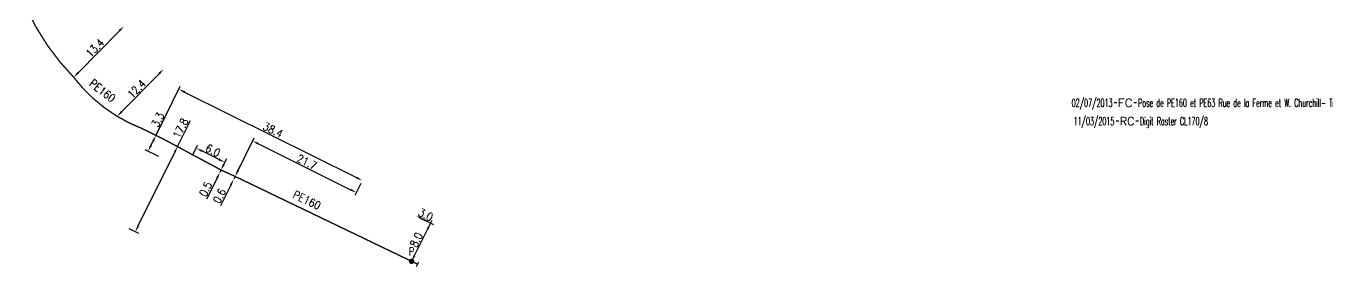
# Model space of a CAD drawing. Header units: millimetres. Extents: x 151000 to 152000, y 126996 to 128009.
# Drawn here: x 151743.5 to 151987.4, y 127457.6 to 127502.6 of the extents above; entities that cross this region are included whole.
import ezdxf
from ezdxf.enums import TextEntityAlignment as Align

# ---------------------------------------------------------------- set-up
doc = ezdxf.new("R2010")
doc.units = ezdxf.units.MM
doc.header["$PDMODE"] = 34
doc.layers.get('0').update_dxf_attribs({"linetype": 'CONTINUOUS'})
doc.layers.get('Defpoints').update_dxf_attribs({"linetype": 'CONTINUOUS'})
for name, color, linetype in [('G_120', 4, 'CONTINUOUS'), ('G_300', 7, 'CONTINUOUS'), ('G_340', 7, 'CONTINUOUS')]:
    doc.layers.add(name, color=color, linetype=linetype)
doc.styles.add('G_ROMANS', font='ROMANS.SHX', dxfattribs={"width": 0.75})
doc.styles.get("Standard").update_dxf_attribs({"font": 'romans.shx', "width": 0.85})
doc.linetypes.add('G_TYPB_PE', pattern='A,5,-0.3,["o",Standard,S=1.5,R=0,X=0,Y=-0.5],-1.65', length=6.95)
doc.dimstyles.get("Standard").update_dxf_attribs({"dimtxt": 1.5, "dimasz": 1.2, "dimexe": 0.625, "dimexo": 0.625, "dimgap": 0.25, "dimtad": 1, "dimdec": 1, "dimzin": 0, "dimdsep": 46, "dimtxsty": 'Standard', "dimcen": -0.5, "dimadec": 0, "dimazin": 0, "dimtfac": 1, "dimtdec": 1, "dimtmove": 0, "dimatfit": 3, "dimfxl": 1, "dimtolj": 1, "dimtzin": 0, "dimarcsym": 0})

# ---------------------------------------------------------------- blocks, each defined once
blk = doc.blocks.new('*D59')
at = {"layer": 'Defpoints', "color": 0, "linetype": 'Continuous'}
for p in [(151761.8, 127502.58), (151752.4, 127493.04), (151752.4, 127493.04)]:
    blk.add_point(p, dxfattribs=at)
at = {"layer": 'G_120', "color": 0, "linetype": 'Continuous', "lineweight": -2}
blk.add_line((151760.96, 127501.73), (151753.24, 127493.89), dxfattribs=at)
at = {"layer": 'G_120', "color": 0, "linetype": 'Continuous'}
for points in [[(151760.82, 127501.87), (151761.1, 127501.59), (151761.8, 127502.58)], [(151753.1, 127494.03), (151753.38, 127493.75), (151752.4, 127493.04)]]:
    blk.add_solid(points, dxfattribs=at)
at = {"layer": 'G_120', "color": 0, "linetype": 'Continuous', "insert": (151756.39, 127498.51), "char_height": 1.5, "attachment_point": 5, "rotation": 45.4157}
blk.add_mtext('\\A1;13.4', dxfattribs=at)
blk = doc.blocks.new('*D61')
at = {"layer": 'Defpoints', "color": 0, "linetype": 'Continuous'}
for p in [(151769.26, 127494.56), (151769.26, 127494.56), (151760.55, 127485.73)]:
    blk.add_point(p, dxfattribs=at)
at = {"layer": 'G_120', "color": 0, "linetype": 'Continuous', "lineweight": -2}
blk.add_line((151761.39, 127486.58), (151768.41, 127493.71), dxfattribs=at)
at = {"layer": 'G_120', "color": 0, "linetype": 'Continuous'}
for points in [[(151768.27, 127493.85), (151768.56, 127493.57), (151769.26, 127494.56)], [(151761.25, 127486.72), (151761.54, 127486.44), (151760.55, 127485.73)]]:
    blk.add_solid(points, dxfattribs=at)
at = {"layer": 'G_120', "color": 0, "linetype": 'Continuous', "insert": (151764.19, 127490.85), "char_height": 1.5, "attachment_point": 5, "rotation": 45.4153}
blk.add_mtext('\\A1;12.4', dxfattribs=at)
blk = doc.blocks.new('*D62')
at = {"layer": 'Defpoints', "color": 0, "linetype": 'Continuous'}
for p in [(151767.83, 127482.16), (151766.36, 127479.2), (151768.91, 127477.94)]:
    blk.add_point(p, dxfattribs=at)
at = {"layer": 'G_120', "color": 0, "linetype": 'Continuous', "lineweight": -2}
for p, q in [((151767.83, 127482.16), (151769.77, 127486.08)), ((151768.35, 127478.22), (151765.8, 127479.48)), ((151766.89, 127480.28), (151767.29, 127481.09))]:
    blk.add_line(p, q, dxfattribs=at)
at = {"layer": 'G_120', "color": 0, "linetype": 'Continuous'}
for points in [[(151767.11, 127481.17), (151767.47, 127481), (151767.83, 127482.16)], [(151766.71, 127480.37), (151767.07, 127480.19), (151766.36, 127479.2)]]:
    blk.add_solid(points, dxfattribs=at)
at = {"layer": 'G_120', "color": 0, "linetype": 'Continuous', "insert": (151768.17, 127485.1), "char_height": 1.5, "attachment_point": 5, "rotation": 63.6039}
blk.add_mtext('\\A1;3.3', dxfattribs=at)
blk = doc.blocks.new('*D63')
at = {"layer": 'Defpoints', "color": 0, "linetype": 'Continuous'}
for p in [(151767.83, 127482.16), (151806.51, 127473.73), (151806.51, 127473.73)]:
    blk.add_point(p, dxfattribs=at)
at = {"layer": 'G_120', "color": 0, "linetype": 'Continuous', "lineweight": -2}
for p, q in [((151768.11, 127482.72), (151772.39, 127491.36)), ((151773.19, 127490.27), (151805.44, 127474.26))]:
    blk.add_line(p, q, dxfattribs=at)
at = {"layer": 'G_120', "color": 0, "linetype": 'Continuous'}
for points in [[(151773.28, 127490.45), (151773.1, 127490.09), (151772.12, 127490.8)], [(151805.53, 127474.44), (151805.35, 127474.09), (151806.51, 127473.73)]]:
    blk.add_solid(points, dxfattribs=at)
at = {"layer": 'G_120', "color": 0, "linetype": 'Continuous', "insert": (151789.76, 127483.16), "char_height": 1.5, "attachment_point": 5, "rotation": 333.6039}
blk.add_mtext('\\A1;38.4', dxfattribs=at)
blk = doc.blocks.new('*D64')
at = {"layer": 'Defpoints', "color": 0, "linetype": 'Continuous'}
for p in [(151770.13, 127480.99), (151762.21, 127465.04), (151763.97, 127464.17)]:
    blk.add_point(p, dxfattribs=at)
at = {"layer": 'G_120', "color": 0, "linetype": 'Continuous', "lineweight": -2}
for p, q in [((151771.89, 127480.11), (151774.29, 127484.95)), ((151770.69, 127480.71), (151772.45, 127479.83)), ((151764.5, 127465.24), (151771.35, 127479.04)), ((151762.77, 127464.77), (151764.53, 127463.89))]:
    blk.add_line(p, q, dxfattribs=at)
at = {"layer": 'G_120', "color": 0, "linetype": 'Continuous'}
for points in [[(151771.18, 127479.13), (151771.53, 127478.95), (151771.89, 127480.11)], [(151764.33, 127465.33), (151764.68, 127465.15), (151763.97, 127464.17)]]:
    blk.add_solid(points, dxfattribs=at)
at = {"layer": 'G_120', "color": 0, "linetype": 'Continuous', "insert": (151772.46, 127483.51), "char_height": 1.5, "attachment_point": 5, "rotation": 63.5889}
blk.add_mtext('\\A1;17.8', dxfattribs=at)
blk = doc.blocks.new('GIS_MODF')
at = {"color": 0, "linetype": 'Continuous', "flags": 128}
for points in [[(-2.18, -0.01), (-1.68, -0.01)], [(1.52, -0.01), (2.02, -0.01)]]:
    blk.add_lwpolyline(points, dxfattribs=at)
at = {"color": 0, "linetype": 'Continuous', "width": 0.5}
blk.add_attdef('DATE', text='', height=1.5, dxfattribs=at).set_placement((-2.5, -0.8), align=Align.RIGHT)
at = {"color": 0, "linetype": 'Continuous', "width": 1.771291}
blk.add_attdef('USER', text='', height=1.5, dxfattribs=at).set_placement((-1.51, -0.8), (1.28, -0.8), align=Align.FIT)
at = {"color": 0, "linetype": 'Continuous', "width": 0.5}
blk.add_attdef('DESC', (2.29, -0.8), '', height=1.5, dxfattribs=at)
blk = doc.blocks.new('*D79')
at = {"layer": 'Defpoints', "color": 0, "linetype": 'Continuous'}
for p in [(151775.37, 127479.78), (151774.4, 127477.83), (151780.03, 127475.69)]:
    blk.add_point(p, dxfattribs=at)
at = {"layer": 'G_120', "color": 0, "linetype": 'Continuous', "lineweight": -2}
for p, q in [((151774.67, 127478.39), (151775.64, 127480.34)), ((151779.66, 127477.65), (151776.44, 127479.25)), ((151780.31, 127476.25), (151781.02, 127477.67))]:
    blk.add_line(p, q, dxfattribs=at)
at = {"layer": 'G_120', "color": 0, "linetype": 'Continuous'}
for points in [[(151776.53, 127479.42), (151776.35, 127479.07), (151775.37, 127479.78)], [(151779.75, 127477.82), (151779.58, 127477.47), (151780.74, 127477.11)]]:
    blk.add_solid(points, dxfattribs=at)
at = {"layer": 'G_120', "color": 0, "linetype": 'Continuous', "insert": (151778.5, 127479.34), "char_height": 1.5, "attachment_point": 5, "rotation": 333.6039}
blk.add_mtext('\\A1;6.0', dxfattribs=at)
blk = doc.blocks.new('*D80')
at = {"layer": 'Defpoints', "color": 0, "linetype": 'Continuous'}
for p in [(151779.81, 127475.24), (151779.81, 127475.24), (151780.03, 127475.69)]:
    blk.add_point(p, dxfattribs=at)
at = {"layer": 'G_120', "color": 0, "linetype": 'Continuous', "lineweight": -2}
for p, q in [((151780.57, 127476.76), (151781.1, 127477.84)), ((151780.03, 127475.69), (151779.81, 127475.24)), ((151780.37, 127474.96), (151780.37, 127474.96)), ((151780.59, 127475.41), (151780.59, 127475.41)), ((151779.28, 127474.17), (151777.33, 127470.25))]:
    blk.add_line(p, q, dxfattribs=at)
at = {"layer": 'G_120', "color": 0, "linetype": 'Continuous'}
for points in [[(151780.39, 127476.85), (151780.75, 127476.68), (151780.03, 127475.69)], [(151779.1, 127474.26), (151779.46, 127474.08), (151779.81, 127475.24)]]:
    blk.add_solid(points, dxfattribs=at)
at = {"layer": 'G_120', "color": 0, "linetype": 'Continuous', "insert": (151777.14, 127472.12), "char_height": 1.5, "attachment_point": 5, "rotation": 63.6039}
blk.add_mtext('\\A1;0.5', dxfattribs=at)
blk = doc.blocks.new('*D81')
at = {"layer": 'Defpoints', "color": 0, "linetype": 'Continuous'}
for p in [(151816.63, 127467.11), (151819.31, 127465.77), (151815.76, 127458.61)]:
    blk.add_point(p, dxfattribs=at)
at = {"layer": 'G_300', "color": 0, "linetype": 'Continuous', "lineweight": -2}
for p, q in [((151816.29, 127459.68), (151818.78, 127464.7)), ((151817.19, 127466.83), (151819.87, 127465.49))]:
    blk.add_line(p, q, dxfattribs=at)
at = {"layer": 'G_300', "color": 0, "linetype": 'Continuous'}
for points in [[(151818.6, 127464.79), (151818.96, 127464.61), (151819.31, 127465.77)], [(151816.11, 127459.77), (151816.47, 127459.59), (151815.76, 127458.61)]]:
    blk.add_solid(points, dxfattribs=at)
at = {"layer": 'G_300', "color": 0, "linetype": 'Continuous', "insert": (151816.64, 127462.63), "char_height": 1.5, "attachment_point": 5, "rotation": 63.6039}
blk.add_mtext('\\A1;8.0', dxfattribs=at)
blk = doc.blocks.new('*D82')
at = {"layer": 'Defpoints', "color": 0, "linetype": 'Continuous'}
for p in [(151816.63, 127467.11), (151816.63, 127467.11), (151815.76, 127458.61)]:
    blk.add_point(p, dxfattribs=at)
at = {"layer": 'G_300', "color": 0, "linetype": 'Continuous', "lineweight": -2}
for p, q in [((151816.03, 127459.17), (151819.59, 127466.33)), ((151818.24, 127466.31), (151817.7, 127466.57))]:
    blk.add_line(p, q, dxfattribs=at)
at = {"layer": 'G_300', "color": 0, "linetype": 'Continuous'}
for points in [[(151817.79, 127466.75), (151817.61, 127466.39), (151816.63, 127467.11)], [(151818.33, 127466.48), (151818.15, 127466.13), (151819.31, 127465.77)]]:
    blk.add_solid(points, dxfattribs=at)
at = {"layer": 'G_300', "color": 0, "linetype": 'Continuous', "insert": (151818.41, 127467.33), "char_height": 1.5, "attachment_point": 5, "rotation": 333.6039}
blk.add_mtext('\\A1;3.0', dxfattribs=at)
blk = doc.blocks.new('*D83')
at = {"layer": 'Defpoints', "color": 0, "linetype": 'Continuous'}
for p in [(151782.66, 127474.49), (151782.66, 127474.49), (151782.4, 127473.95)]:
    blk.add_point(p, dxfattribs=at)
at = {"layer": 'G_120', "color": 0, "linetype": 'Continuous', "lineweight": -2}
for p, q in [((151782.66, 127474.49), (151782.4, 127473.95)), ((151783.2, 127475.57), (151783.73, 127476.64)), ((151781.86, 127472.88), (151779.92, 127468.96))]:
    blk.add_line(p, q, dxfattribs=at)
at = {"layer": 'G_120', "color": 0, "linetype": 'Continuous'}
for points in [[(151783.02, 127475.65), (151783.38, 127475.48), (151782.66, 127474.49)], [(151781.69, 127472.97), (151782.04, 127472.79), (151782.4, 127473.95)]]:
    blk.add_solid(points, dxfattribs=at)
at = {"layer": 'G_120', "color": 0, "linetype": 'Continuous', "insert": (151779.73, 127470.83), "char_height": 1.5, "attachment_point": 5, "rotation": 63.6039}
blk.add_mtext('\\A1;0.6', dxfattribs=at)
blk = doc.blocks.new('*D84')
at = {"layer": 'Defpoints', "color": 0, "linetype": 'Continuous'}
for p in [(151782.89, 127474.94), (151806.51, 127473.73), (151805.39, 127471.48)]:
    blk.add_point(p, dxfattribs=at)
at = {"layer": 'G_120', "color": 0, "linetype": 'Continuous', "lineweight": -2}
for p, q in [((151783.16, 127475.5), (151786.23, 127481.68)), ((151787.03, 127480.59), (151804.32, 127472.01)), ((151806.24, 127473.17), (151805.12, 127470.92))]:
    blk.add_line(p, q, dxfattribs=at)
at = {"layer": 'G_120', "color": 0, "linetype": 'Continuous'}
for points in [[(151787.12, 127480.77), (151786.94, 127480.41), (151785.96, 127481.12)], [(151804.41, 127472.19), (151804.23, 127471.83), (151805.39, 127471.48)]]:
    blk.add_solid(points, dxfattribs=at)
at = {"layer": 'G_120', "color": 0, "linetype": 'Continuous', "insert": (151796.12, 127477.2), "char_height": 1.5, "attachment_point": 5, "rotation": 333.6039}
blk.add_mtext('\\A1;21.7', dxfattribs=at)
blk = doc.blocks.new('G_300_12')
at = {"color": 0, "linetype": 'Continuous', "const_width": 0.497, "flags": 128}
blk.add_lwpolyline([(-0.25, 0, 1), (0.25, 0, 1)], format="xyb", close=True, dxfattribs=at)
at = {"color": 0, "linetype": 'Continuous', "style": 'G_ROMANS', "width": 0.75}
blk.add_text('P', height=1.5, dxfattribs=at).set_placement((0, 1.85), align=Align.MIDDLE)
at = {"color": 0, "linetype": 'Continuous', "width": 0.75, "flags": 3}
for tag, p in [('DEF_LEG', (0, -5)), ('DEF_COUP', (0, -7.5)), ('DEF_TYPE', (0, -10))]:
    blk.add_attdef(tag, text='', height=1.2, dxfattribs=at).set_placement(p, align=Align.MIDDLE)
blk = doc.blocks.new('G_340_07')
at = {"color": 0, "linetype": 'Continuous', "const_width": 0.25, "flags": 128}
blk.add_lwpolyline([(0, 0), (1.25, 0)], dxfattribs=at)
at = {"color": 0, "linetype": 'Continuous', "flags": 128}
blk.add_lwpolyline([(1.25, -0.5), (1.25, 0.5)], dxfattribs=at)
at = {"color": 0, "linetype": 'Continuous', "width": 0.75, "flags": 3}
for tag, p in [('DEF_LEG', (0, -5)), ('DEF_COUP', (0, -7.5)), ('DEF_TYPE', (0, -10))]:
    blk.add_attdef(tag, text='', height=1.2, dxfattribs=at).set_placement(p, align=Align.MIDDLE)

msp = doc.modelspace()

# ---------------------------------------------------------------- linework, layer by layer
at = {"layer": 'G_120', "linetype": 'G_TYPB_PE', "const_width": 0.25}
msp.add_lwpolyline([(151743.6, 127505.82, 0.086094), (151752.4, 127493.04, 0.138143), (151765.18, 127483.46), (151767.83, 127482.17), (151770.13, 127480.99), (151770.13, 127480.99), (151780.03, 127475.69), (151780.03, 127475.69), (151782.66, 127474.49), (151815.76, 127458.61)], format="xyb", dxfattribs=at)

# ---------------------------------------------------------------- block references
at = {"layer": 'G_120', "linetype": 'Continuous'}
ref = msp.add_blockref('GIS_MODF', (151949.68, 127488.3), dxfattribs=at)
ref.add_attrib('DATE', '02/07/2013', dxfattribs={"layer": '0', "color": 0, "linetype": 'Continuous', "height": 1.5, "width": 0.5}).set_placement((151947.18, 127487.5), align=Align.RIGHT)
ref.add_attrib('USER', 'FC', dxfattribs={"layer": '0', "color": 0, "linetype": 'Continuous', "height": 1.5, "width": 1.082456}).set_placement((151948.17, 127487.5), (151950.96, 127487.5), align=Align.FIT)
ref.add_attrib('DESC', 'Pose de PE160 et PE63 Rue de la Ferme et W. Churchill- Tr136157', (151951.97, 127487.5), dxfattribs={"layer": '0', "color": 0, "linetype": 'Continuous', "height": 1.5, "width": 0.5})
at = {"layer": 'G_120'}
ref = msp.add_blockref('GIS_MODF', (151950.03, 127484.87), dxfattribs=at)
ref.add_attrib('DATE', '11/03/2015', dxfattribs={"layer": '0', "color": 0, "linetype": 'Continuous', "height": 1.5, "width": 0.5}).set_placement((151947.53, 127484.07), align=Align.RIGHT)
ref.add_attrib('USER', 'RC', dxfattribs={"layer": '0', "color": 0, "linetype": 'Continuous', "height": 1.5, "width": 0.99919}).set_placement((151948.52, 127484.07), (151951.31, 127484.07), align=Align.FIT)
ref.add_attrib('DESC', 'Digit Raster CL170/8', (151952.32, 127484.07), dxfattribs={"layer": '0', "color": 0, "linetype": 'Continuous', "height": 1.5, "width": 0.5})
at = {"layer": 'G_300'}
msp.add_blockref('G_300_12', (151815.76, 127458.61), dxfattribs=at)
at = {"layer": 'G_340', "rotation": 334.4407742254788}
msp.add_blockref('G_340_07', (151815.76, 127458.61), dxfattribs=at)

# ---------------------------------------------------------------- texts
at = {"layer": 'G_120', "linetype": 'Continuous', "width": 0.85}
for rotation, p in [(321.7959, (151757.8, 127490.52)), (334.4408, (151796.12, 127470.06))]:
    msp.add_text('PE160', height=1.5, rotation=rotation, dxfattribs=at).set_placement(p, align=Align.MIDDLE)

# ---------------------------------------------------------------- dimensions: what is measured, and where the dimension line sits
at = {"layer": 'G_120', "linetype": 'Continuous'}
for base, p1, p2, angle, picture, middle, dimtype in [((151752.4, 127493.04), (151761.8, 127502.58), (151752.4, 127493.04), 225.4157, '*D59', (151757.1, 127497.81), 161), ((151769.26, 127494.56), (151760.55, 127485.73), (151769.26, 127494.56), 225.4153, '*D61', (151764.9, 127490.15), 160), ((151806.51, 127473.73), (151767.83, 127482.16), (151806.51, 127473.73), 153.6039, '*D63', (151789.31, 127482.27), 160), ((151766.36, 127479.2), (151767.83, 127482.16), (151768.91, 127477.94), 63.6039, '*D62', (151769.07, 127484.66), 160), ((151763.97, 127464.17), (151770.13, 127480.99), (151762.21, 127465.04), 63.5889, '*D64', (151773.36, 127483.07), 160), ((151805.39, 127471.48), (151782.89, 127474.94), (151806.51, 127473.73), 153.6039, '*D84', (151795.68, 127476.3), 160), ((151775.37, 127479.78), (151780.03, 127475.69), (151774.4, 127477.83), 333.6039, '*D79', (151778.05, 127478.45), 160), ((151779.81, 127475.24), (151780.03, 127475.69), (151779.81, 127475.24), 63.6039, '*D80', (151778.04, 127471.67), 160), ((151782.66, 127474.49), (151782.4, 127473.95), (151782.66, 127474.49), 63.6039, '*D83', (151780.63, 127470.38), 160)]:
    dim = msp.add_linear_dim(base=base, p1=p1, p2=p2, angle=angle, dimstyle='Standard', dxfattribs=at)
    dim.commit()
    dim.dimension.update_dxf_attribs({"geometry": picture, "text_midpoint": middle, "dimtype": dimtype})
at = {"layer": 'G_300', "linetype": 'Continuous'}
for base, angle, picture, middle in [((151819.31, 127465.77), 243.6039, '*D81', (151817.53, 127462.19)), ((151816.63, 127467.11), 333.6039, '*D82', (151817.97, 127466.44))]:
    dim = msp.add_linear_dim(base=base, p1=(151815.76, 127458.61), p2=(151816.63, 127467.11), angle=angle, dimstyle='Standard', dxfattribs=at)
    dim.commit()
    dim.dimension.update_dxf_attribs({"geometry": picture, "text_midpoint": middle, "dimtype": 160})

doc.saveas('drawing.dxf')
